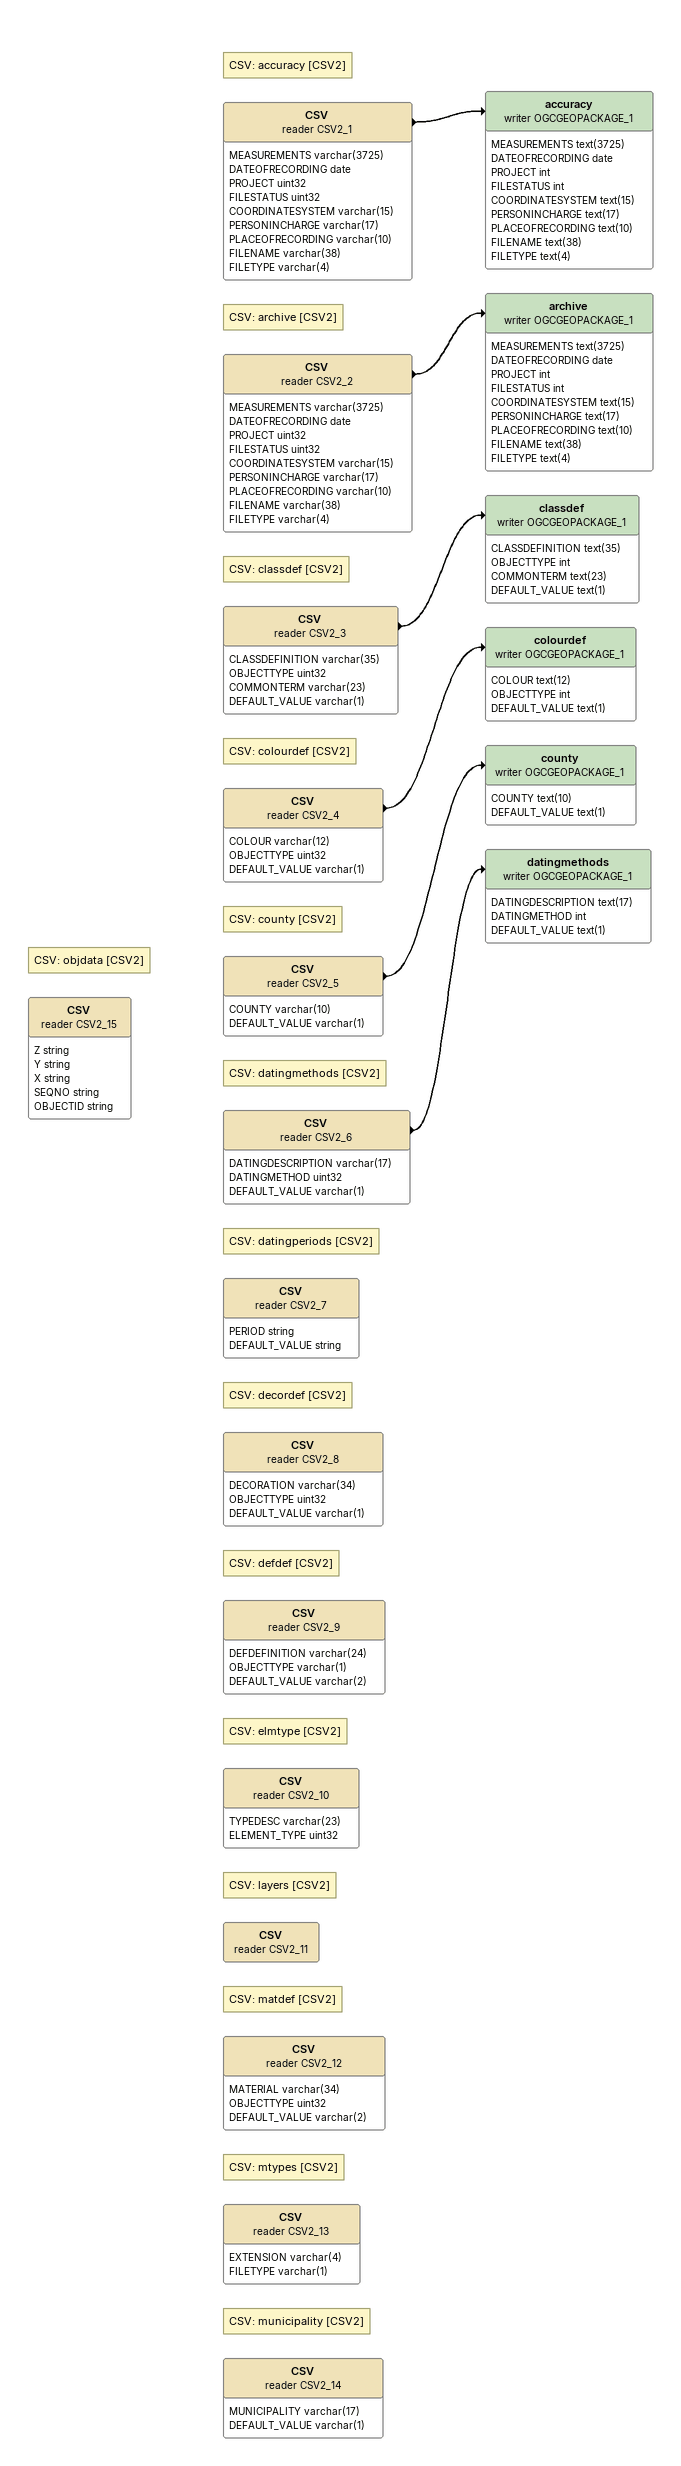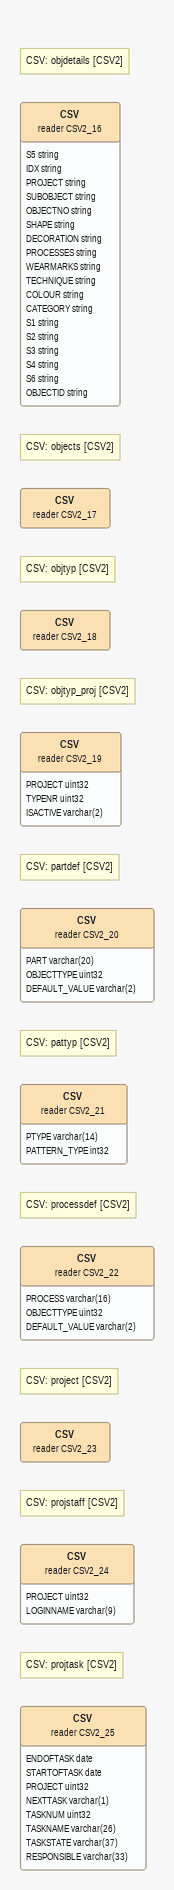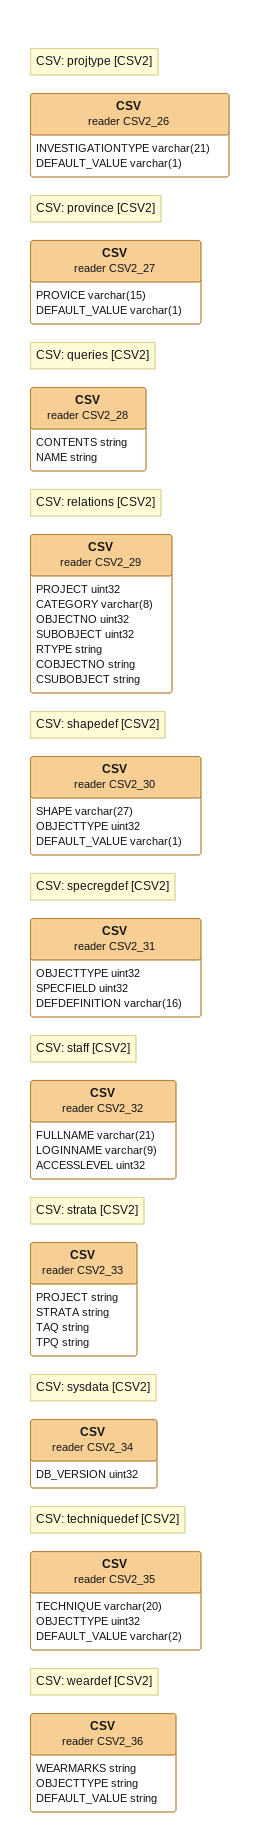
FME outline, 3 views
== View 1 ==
Note: CSV: objdata [CSV2]
CSV (reader CSV2_15)
    attributes: Z string, Y string, X string, SEQNO string, OBJECTID string
Note: CSV: accuracy [CSV2]
CSV (reader CSV2_1)
    attributes: MEASUREMENTS varchar(3725), DATEOFRECORDING date, PROJECT uint32, FILESTATUS uint32, COORDINATESYSTEM varchar(15), PERSONINCHARGE varchar(17), PLACEOFRECORDING varchar(10), FILENAME varchar(38), FILETYPE varchar(4)
    -> accuracy (writer OGCGEOPACKAGE_1)
accuracy (writer OGCGEOPACKAGE_1)
    attributes: MEASUREMENTS text(3725), DATEOFRECORDING date, PROJECT int, FILESTATUS int, COORDINATESYSTEM text(15), PERSONINCHARGE text(17), PLACEOFRECORDING text(10), FILENAME text(38), FILETYPE text(4)
Note: CSV: archive [CSV2]
CSV (reader CSV2_2)
    attributes: MEASUREMENTS varchar(3725), DATEOFRECORDING date, PROJECT uint32, FILESTATUS uint32, COORDINATESYSTEM varchar(15), PERSONINCHARGE varchar(17), PLACEOFRECORDING varchar(10), FILENAME varchar(38), FILETYPE varchar(4)
    -> archive (writer OGCGEOPACKAGE_1)
archive (writer OGCGEOPACKAGE_1)
    attributes: MEASUREMENTS text(3725), DATEOFRECORDING date, PROJECT int, FILESTATUS int, COORDINATESYSTEM text(15), PERSONINCHARGE text(17), PLACEOFRECORDING text(10), FILENAME text(38), FILETYPE text(4)
Note: CSV: classdef [CSV2]
CSV (reader CSV2_3)
    attributes: CLASSDEFINITION varchar(35), OBJECTTYPE uint32, COMMONTERM varchar(23), DEFAULT_VALUE varchar(1)
    -> classdef (writer OGCGEOPACKAGE_1)
classdef (writer OGCGEOPACKAGE_1)
    attributes: CLASSDEFINITION text(35), OBJECTTYPE int, COMMONTERM text(23), DEFAULT_VALUE text(1)
Note: CSV: colourdef [CSV2]
CSV (reader CSV2_4)
    attributes: COLOUR varchar(12), OBJECTTYPE uint32, DEFAULT_VALUE varchar(1)
    -> colourdef (writer OGCGEOPACKAGE_1)
colourdef (writer OGCGEOPACKAGE_1)
    attributes: COLOUR text(12), OBJECTTYPE int, DEFAULT_VALUE text(1)
Note: CSV: county [CSV2]
CSV (reader CSV2_5)
    attributes: COUNTY varchar(10), DEFAULT_VALUE varchar(1)
    -> county (writer OGCGEOPACKAGE_1)
county (writer OGCGEOPACKAGE_1)
    attributes: COUNTY text(10), DEFAULT_VALUE text(1)
Note: CSV: datingmethods [CSV2]
CSV (reader CSV2_6)
    attributes: DATINGDESCRIPTION varchar(17), DATINGMETHOD uint32, DEFAULT_VALUE varchar(1)
    -> datingmethods (writer OGCGEOPACKAGE_1)
datingmethods (writer OGCGEOPACKAGE_1)
    attributes: DATINGDESCRIPTION text(17), DATINGMETHOD int, DEFAULT_VALUE text(1)
Note: CSV: datingperiods [CSV2]
CSV (reader CSV2_7)
    attributes: PERIOD string, DEFAULT_VALUE string
Note: CSV: decordef [CSV2]
CSV (reader CSV2_8)
    attributes: DECORATION varchar(34), OBJECTTYPE uint32, DEFAULT_VALUE varchar(1)
Note: CSV: defdef [CSV2]
CSV (reader CSV2_9)
    attributes: DEFDEFINITION varchar(24), OBJECTTYPE varchar(1), DEFAULT_VALUE varchar(2)
Note: CSV: elmtype [CSV2]
CSV (reader CSV2_10)
    attributes: TYPEDESC varchar(23), ELEMENT_TYPE uint32
Note: CSV: layers [CSV2]
CSV (reader CSV2_11)
Note: CSV: mtypes [CSV2]
CSV (reader CSV2_13)
    attributes: EXTENSION varchar(4), FILETYPE varchar(1)
Note: CSV: matdef [CSV2]
CSV (reader CSV2_12)
    attributes: MATERIAL varchar(34), OBJECTTYPE uint32, DEFAULT_VALUE varchar(2)
Note: CSV: municipality [CSV2]
CSV (reader CSV2_14)
    attributes: MUNICIPALITY varchar(17), DEFAULT_VALUE varchar(1)

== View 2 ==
Note: CSV: objdetails [CSV2]
CSV (reader CSV2_16)
    attributes: S5 string, IDX string, PROJECT string, SUBOBJECT string, OBJECTNO string, SHAPE string, DECORATION string, PROCESSES string, WEARMARKS string, TECHNIQUE string, COLOUR string, CATEGORY string, S1 string, S2 string, S3 string, S4 string, S6 string, OBJECTID string
Note: CSV: objects [CSV2]
CSV (reader CSV2_17)
Note: CSV: objtyp [CSV2]
CSV (reader CSV2_18)
Note: CSV: objtyp_proj [CSV2]
CSV (reader CSV2_19)
    attributes: PROJECT uint32, TYPENR uint32, ISACTIVE varchar(2)
Note: CSV: partdef [CSV2]
CSV (reader CSV2_20)
    attributes: PART varchar(20), OBJECTTYPE uint32, DEFAULT_VALUE varchar(2)
Note: CSV: pattyp [CSV2]
CSV (reader CSV2_21)
    attributes: PTYPE varchar(14), PATTERN_TYPE int32
Note: CSV: processdef [CSV2]
CSV (reader CSV2_22)
    attributes: PROCESS varchar(16), OBJECTTYPE uint32, DEFAULT_VALUE varchar(2)
Note: CSV: project [CSV2]
CSV (reader CSV2_23)
Note: CSV: projstaff [CSV2]
CSV (reader CSV2_24)
    attributes: PROJECT uint32, LOGINNAME varchar(9)
Note: CSV: projtask [CSV2]
CSV (reader CSV2_25)
    attributes: ENDOFTASK date, STARTOFTASK date, PROJECT uint32, NEXTTASK varchar(1), TASKNUM uint32, TASKNAME varchar(26), TASKSTATE varchar(37), RESPONSIBLE varchar(33)

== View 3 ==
Note: CSV: projtype [CSV2]
CSV (reader CSV2_26)
    attributes: INVESTIGATIONTYPE varchar(21), DEFAULT_VALUE varchar(1)
Note: CSV: province [CSV2]
CSV (reader CSV2_27)
    attributes: PROVICE varchar(15), DEFAULT_VALUE varchar(1)
Note: CSV: queries [CSV2]
CSV (reader CSV2_28)
    attributes: CONTENTS string, NAME string
Note: CSV: relations [CSV2]
CSV (reader CSV2_29)
    attributes: PROJECT uint32, CATEGORY varchar(8), OBJECTNO uint32, SUBOBJECT uint32, RTYPE string, COBJECTNO string, CSUBOBJECT string
Note: CSV: shapedef [CSV2]
CSV (reader CSV2_30)
    attributes: SHAPE varchar(27), OBJECTTYPE uint32, DEFAULT_VALUE varchar(1)
Note: CSV: specregdef [CSV2]
CSV (reader CSV2_31)
    attributes: OBJECTTYPE uint32, SPECFIELD uint32, DEFDEFINITION varchar(16)
Note: CSV: staff [CSV2]
CSV (reader CSV2_32)
    attributes: FULLNAME varchar(21), LOGINNAME varchar(9), ACCESSLEVEL uint32
Note: CSV: strata [CSV2]
CSV (reader CSV2_33)
    attributes: PROJECT string, STRATA string, TAQ string, TPQ string
Note: CSV: sysdata [CSV2]
CSV (reader CSV2_34)
    attributes: DB_VERSION uint32
Note: CSV: techniquedef [CSV2]
CSV (reader CSV2_35)
    attributes: TECHNIQUE varchar(20), OBJECTTYPE uint32, DEFAULT_VALUE varchar(2)
Note: CSV: weardef [CSV2]
CSV (reader CSV2_36)
    attributes: WEARMARKS string, OBJECTTYPE string, DEFAULT_VALUE string
